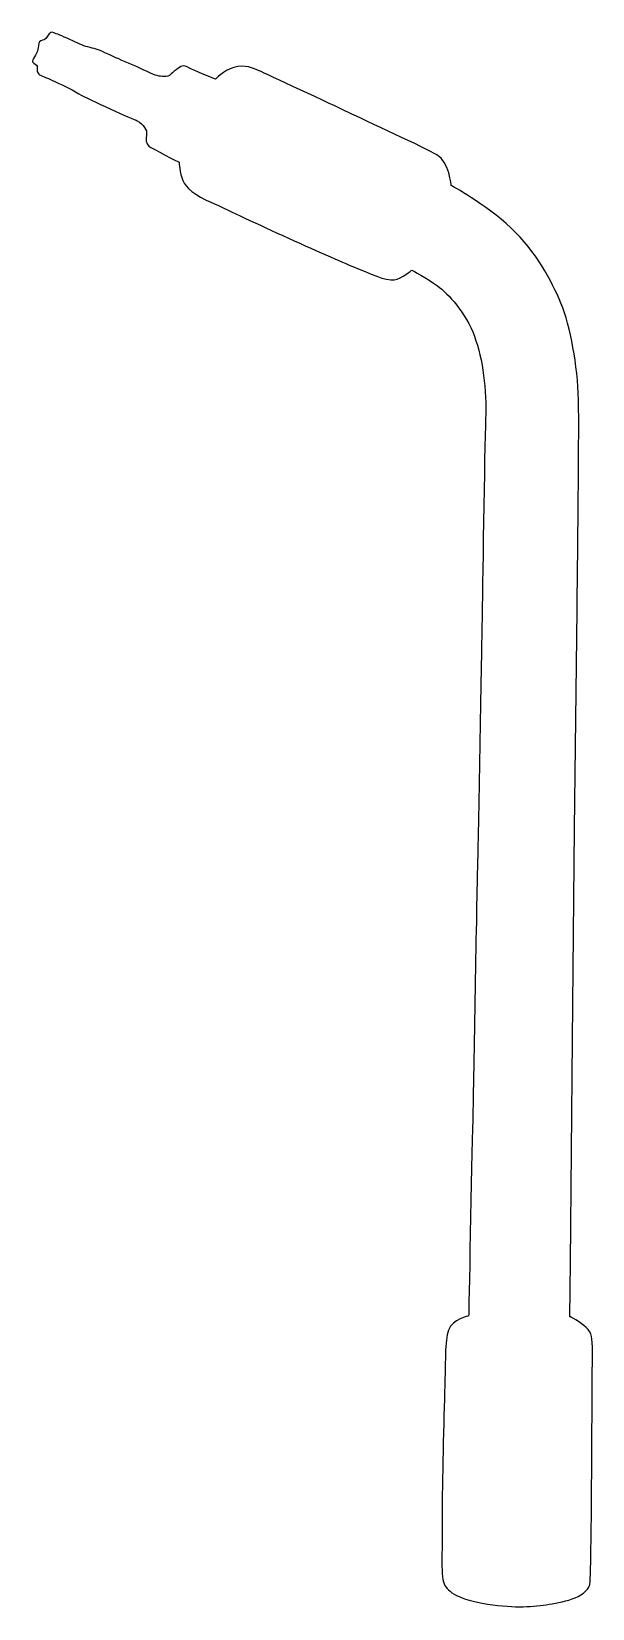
# Model space of a CAD drawing. Header units: centimetres. Extents: x -3.6 to 3.6, y -10 to 10.
import ezdxf

# ---------------------------------------------------------------- set-up
doc = ezdxf.new("R2010")
doc.units = ezdxf.units.CM
doc.header["$MEASUREMENT"] = 0
doc.layers.add('Camada 1', color=7, linetype='Continuous')

msp = doc.modelspace()

# ---------------------------------------------------------------- linework, layer by layer
at = {"layer": 'Camada 1'}
msp.add_open_spline([(1.76265, 8.04164), (1.76265, 8.04164), (2.198, 7.80828), (2.5205, 7.50443), (2.5205, 7.50443), (2.84311, 7.20058), (3.03138, 6.84588), (3.15431, 6.54979), (3.15431, 6.54979), (3.27729, 6.25369), (3.36537, 5.76146), (3.37704, 5.32543), (3.37704, 5.32543), (3.38863, 4.8894), (3.35884, 2.65801), (3.35884, 2.65801), (3.35884, 2.65801), (3.35884, 2.65801), (3.3286, -0.11638), (3.3286, -0.11638), (3.3286, -0.11638), (3.3286, -0.11638), (3.30209, -2.7973), (3.30209, -2.7973), (3.30209, -2.7973), (3.30209, -2.7973), (3.2765, -5.61874), (3.2765, -5.61874), (3.2765, -5.61874), (3.2765, -5.61874), (3.26803, -6.30779), (3.26803, -6.30779), (3.26803, -6.30779), (3.26803, -6.30779), (3.39858, -6.37089), (3.47351, -6.44432), (3.47351, -6.44432), (3.54839, -6.51769), (3.55484, -6.56756), (3.55402, -6.75872), (3.55402, -6.75872), (3.55325, -6.94972), (3.54301, -8.57633), (3.54301, -8.57633), (3.54301, -8.57633), (3.54301, -8.57633), (3.53706, -9.48774), (3.52481, -9.67353), (3.52481, -9.67353), (3.51245, -9.85927), (3.20932, -9.92473), (3.00572, -9.9565), (3.00572, -9.9565), (2.80212, -9.98822), (2.58839, -10.00926), (2.22184, -9.95266), (2.22184, -9.95266), (1.85526, -9.89591), (1.72112, -9.80203), (1.67156, -9.6962), (1.67156, -9.6962), (1.62198, -9.59047), (1.65344, -9.17706), (1.64785, -8.93613), (1.64785, -8.93613), (1.64227, -8.69517), (1.65894, -7.86028), (1.67547, -7.35681), (1.67547, -7.35681), (1.69195, -6.85333), (1.67661, -6.6227), (1.72746, -6.47898), (1.72746, -6.47898), (1.77826, -6.33526), (1.98302, -6.29853), (1.98302, -6.29853), (1.98302, -6.29853), (1.98302, -6.29853), (2.02157, -4.33942), (2.03408, -3.80938), (2.03408, -3.80938), (2.04654, -3.27929), (2.08348, -1.00644), (2.0953, -0.56797), (2.0953, -0.56797), (2.10718, -0.12956), (2.14547, 2.2146), (2.1524, 2.52152), (2.1524, 2.52152), (2.15939, 2.82844), (2.18383, 4.70436), (2.19849, 5.07822), (2.19849, 5.07822), (2.21323, 5.45208), (2.16396, 5.83384), (2.05654, 6.13139), (2.05654, 6.13139), (1.9492, 6.42899), (1.71954, 6.67265), (1.58897, 6.76909), (1.58897, 6.76909), (1.45837, 6.86558), (1.26078, 6.96996), (1.26078, 6.96996), (1.26078, 6.96996), (1.26078, 6.96996), (1.13661, 6.86339), (1.03588, 6.84598), (1.03588, 6.84598), (0.9351, 6.82862), (0.72674, 6.93057), (0.51193, 7.01605), (0.51193, 7.01605), (0.40628, 7.05801), (0.00417, 7.23404), (-0.37458, 7.40734), (-0.37458, 7.40734), (-0.76571, 7.5863), (-1.1338, 7.76307), (-1.26093, 7.81842), (-1.26093, 7.81842), (-1.51117, 7.92727), (-1.60351, 8.0149), (-1.64532, 8.10869), (-1.64532, 8.10869), (-1.68713, 8.20248), (-1.69247, 8.33819), (-1.69247, 8.33819), (-1.69247, 8.33819), (-1.69247, 8.33819), (-2.03905, 8.51509), (-2.07818, 8.54443), (-2.07818, 8.54443), (-2.11731, 8.57383), (-2.11326, 8.63248), (-2.10691, 8.68207), (-2.10691, 8.68207), (-2.10059, 8.7316), (-2.10985, 8.74689), (-2.13033, 8.7797), (-2.13033, 8.7797), (-2.15081, 8.8124), (-2.18126, 8.84698), (-2.22547, 8.86492), (-2.22547, 8.86492), (-2.26971, 8.88289), (-2.84621, 9.13569), (-2.96482, 9.2066), (-2.96482, 9.2066), (-3.08343, 9.27751), (-3.18241, 9.32336), (-3.30936, 9.38078), (-3.30936, 9.38078), (-3.43633, 9.43817), (-3.4598, 9.43605), (-3.48335, 9.46693), (-3.48335, 9.46693), (-3.5069, 9.49775), (-3.49004, 9.53736), (-3.49526, 9.5589), (-3.49526, 9.5589), (-3.50047, 9.58044), (-3.53849, 9.58205), (-3.55228, 9.61052), (-3.55228, 9.61052), (-3.56606, 9.63888), (-3.49479, 9.70394), (-3.48412, 9.773), (-3.48412, 9.773), (-3.4735, 9.84194), (-3.4776, 9.86819), (-3.44707, 9.87896), (-3.44707, 9.87896), (-3.41654, 9.88978), (-3.39415, 9.88724), (-3.36259, 9.93603), (-3.36259, 9.93603), (-3.33102, 9.98482), (-3.31145, 9.99675), (-3.28165, 9.98239), (-3.28165, 9.98239), (-3.25183, 9.96794), (-3.18352, 9.94426), (-3.07774, 9.89439), (-3.07774, 9.89439), (-2.97199, 9.84452), (-2.92891, 9.82155), (-2.84956, 9.80081), (-2.84956, 9.80081), (-2.77024, 9.77999), (-2.71912, 9.77062), (-2.63445, 9.7281), (-2.63445, 9.7281), (-2.54978, 9.68555), (-2.21135, 9.5449), (-2.09708, 9.48781), (-2.09708, 9.48781), (-1.98283, 9.43074), (-1.94489, 9.42963), (-1.88938, 9.42698), (-1.88938, 9.42698), (-1.83392, 9.42433), (-1.82487, 9.42997), (-1.81495, 9.44047), (-1.81495, 9.44047), (-1.80498, 9.45095), (-1.70983, 9.53059), (-1.66938, 9.55194), (-1.66938, 9.55194), (-1.62887, 9.57329), (-1.60485, 9.55525), (-1.56154, 9.53241), (-1.56154, 9.53241), (-1.51823, 9.50968), (-1.2288, 9.39226), (-1.2288, 9.39226), (-1.2288, 9.39226), (-1.2288, 9.39226), (-1.13284, 9.50201), (-0.99626, 9.5418), (-0.99626, 9.5418), (-0.85968, 9.58154), (-0.74924, 9.53063), (-0.67508, 9.49804), (-0.67508, 9.49804), (-0.60092, 9.4655), (0.2557, 9.06828), (0.45757, 8.97078), (0.45757, 8.97078), (0.65939, 8.87328), (1.43878, 8.51445), (1.58009, 8.4332), (1.58009, 8.4332), (1.73522, 8.34387), (1.76265, 8.04164), (1.76265, 8.04164)], degree=3, knots=[0, 0, 0, 0, 0.01666667, 0.01666667, 0.01666667, 0.01666667, 0.03333333, 0.03333333, 0.03333333, 0.03333333, 0.05, 0.05, 0.05, 0.05, 0.06666667, 0.06666667, 0.06666667, 0.06666667, 0.08333333, 0.08333333, 0.08333333, 0.08333333, 0.1, 0.1, 0.1, 0.1, 0.11666667, 0.11666667, 0.11666667, 0.11666667, 0.13333333, 0.13333333, 0.13333333, 0.13333333, 0.15, 0.15, 0.15, 0.15, 0.16666667, 0.16666667, 0.16666667, 0.16666667, 0.18333333, 0.18333333, 0.18333333, 0.18333333, 0.2, 0.2, 0.2, 0.2, 0.21666667, 0.21666667, 0.21666667, 0.21666667, 0.23333333, 0.23333333, 0.23333333, 0.23333333, 0.25, 0.25, 0.25, 0.25, 0.26666667, 0.26666667, 0.26666667, 0.26666667, 0.28333333, 0.28333333, 0.28333333, 0.28333333, 0.3, 0.3, 0.3, 0.3, 0.31666667, 0.31666667, 0.31666667, 0.31666667, 0.33333333, 0.33333333, 0.33333333, 0.33333333, 0.35, 0.35, 0.35, 0.35, 0.36666667, 0.36666667, 0.36666667, 0.36666667, 0.38333333, 0.38333333, 0.38333333, 0.38333333, 0.4, 0.4, 0.4, 0.4, 0.41666667, 0.41666667, 0.41666667, 0.41666667, 0.43333333, 0.43333333, 0.43333333, 0.43333333, 0.45, 0.45, 0.45, 0.45, 0.46666667, 0.46666667, 0.46666667, 0.46666667, 0.48333333, 0.48333333, 0.48333333, 0.48333333, 0.5, 0.5, 0.5, 0.5, 0.51666667, 0.51666667, 0.51666667, 0.51666667, 0.53333333, 0.53333333, 0.53333333, 0.53333333, 0.55, 0.55, 0.55, 0.55, 0.56666667, 0.56666667, 0.56666667, 0.56666667, 0.58333333, 0.58333333, 0.58333333, 0.58333333, 0.6, 0.6, 0.6, 0.6, 0.61666667, 0.61666667, 0.61666667, 0.61666667, 0.63333333, 0.63333333, 0.63333333, 0.63333333, 0.65, 0.65, 0.65, 0.65, 0.66666667, 0.66666667, 0.66666667, 0.66666667, 0.68333333, 0.68333333, 0.68333333, 0.68333333, 0.7, 0.7, 0.7, 0.7, 0.71666667, 0.71666667, 0.71666667, 0.71666667, 0.73333333, 0.73333333, 0.73333333, 0.73333333, 0.75, 0.75, 0.75, 0.75, 0.76666667, 0.76666667, 0.76666667, 0.76666667, 0.78333333, 0.78333333, 0.78333333, 0.78333333, 0.8, 0.8, 0.8, 0.8, 0.81666667, 0.81666667, 0.81666667, 0.81666667, 0.83333333, 0.83333333, 0.83333333, 0.83333333, 0.85, 0.85, 0.85, 0.85, 0.86666667, 0.86666667, 0.86666667, 0.86666667, 0.88333333, 0.88333333, 0.88333333, 0.88333333, 0.9, 0.9, 0.9, 0.9, 0.91666667, 0.91666667, 0.91666667, 0.91666667, 0.93333333, 0.93333333, 0.93333333, 0.93333333, 0.95, 0.95, 0.95, 0.95, 0.96666667, 0.96666667, 0.96666667, 0.96666667, 1, 1, 1, 1], dxfattribs=at)

doc.saveas('drawing.dxf')
